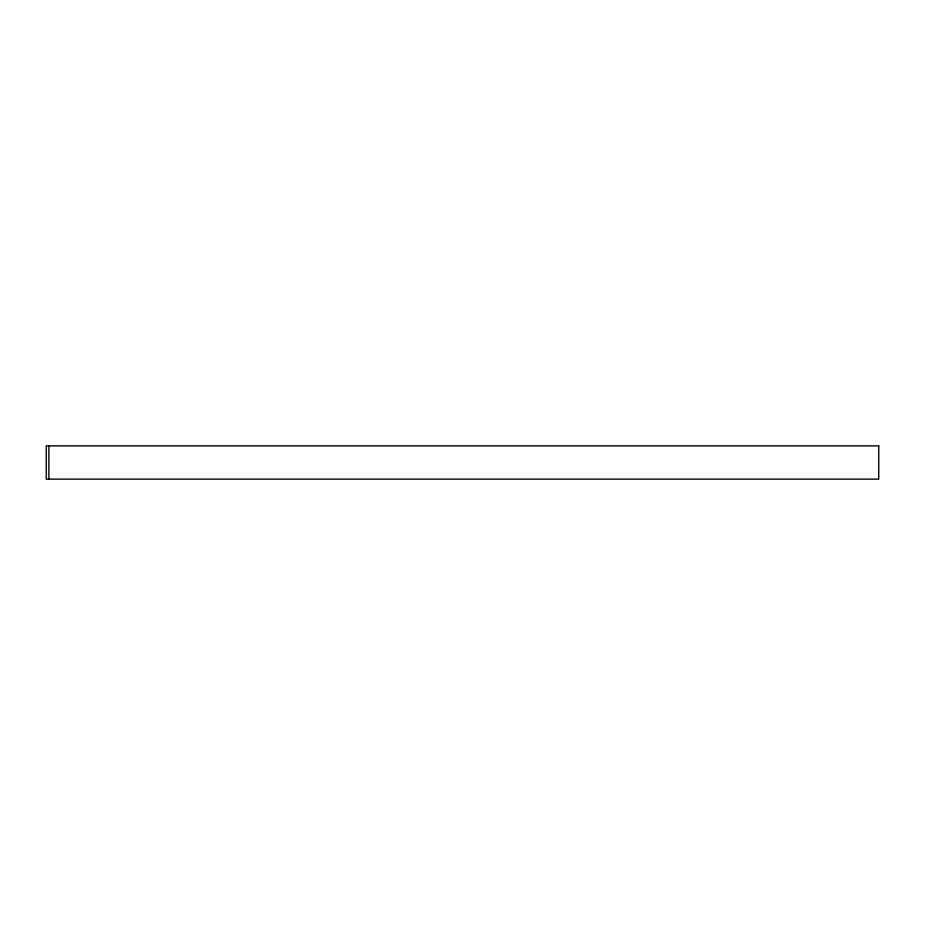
<?xml version="1.0" encoding="UTF-8"?>
<svg xmlns="http://www.w3.org/2000/svg" width="925" height="925" viewBox="0 0 925 925"><rect width="100%" height="100%" fill="white"/><g stroke="black" fill="none" stroke-linecap="round" stroke-linejoin="round"><path stroke-width="1.39" d="M48.863 445.862L48.863 479.138M878.75 445.862L46.25 445.862L46.25 479.138L878.75 479.138L878.75 445.862"/></g></svg>
